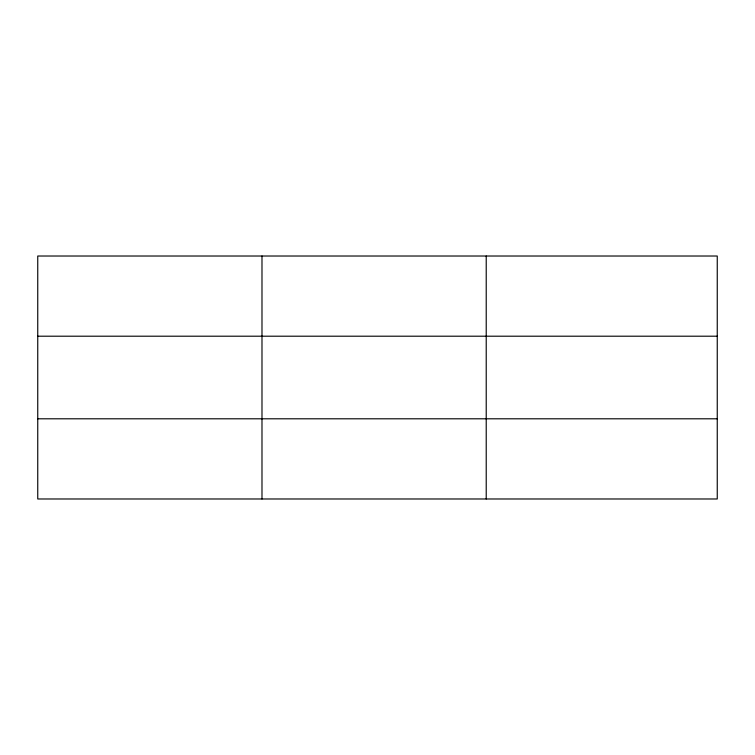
<?xml version="1.0" encoding="UTF-8"?>
<svg xmlns="http://www.w3.org/2000/svg" width="755" height="755" viewBox="0 0 755 755"><rect width="100%" height="100%" fill="white"/><g stroke="black" fill="none" stroke-linecap="round" stroke-linejoin="round"><path stroke-width="1.13" d="M261.985 256.02L261.985 498.98M486.22 256.02L486.22 498.98M717.25 418.798L717.25 498.98L37.75 498.98L37.75 256.02L717.25 256.02L717.25 418.798L37.75 418.798M37.75 336.202L717.25 336.202"/></g></svg>
